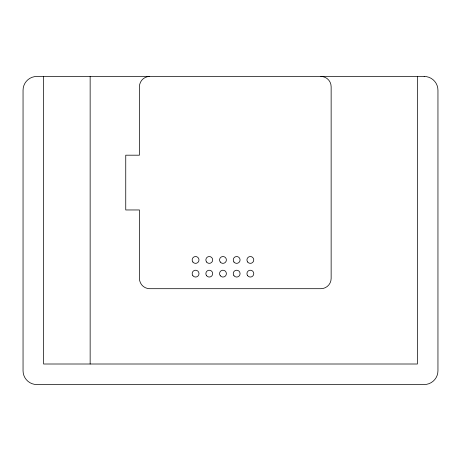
<?xml version="1.0" encoding="UTF-8"?>
<svg xmlns="http://www.w3.org/2000/svg" width="461" height="461" viewBox="0 0 461 461"><rect width="100%" height="100%" fill="white"/><g stroke="black" fill="none" stroke-linecap="round" stroke-linejoin="round"><path stroke-width="0.69" d="M417.412 76.451L417.412 364.006L43.588 364.006L43.588 76.451M90.149 76.451L90.149 364.006M149.71 76.451A10.269 10.269 0 0 0 139.441 86.726L139.441 155.19L125.749 155.19L125.749 209.962L139.441 209.962L139.441 278.427A10.269 10.269 0 0 0 149.71 288.695L320.873 288.695A10.269 10.269 0 0 0 331.142 278.427L331.142 86.726A10.269 10.269 0 0 0 320.873 76.451M424.172 76.451L36.828 76.451A13.778 13.778 0 0 0 23.05 90.229L23.05 370.771A13.778 13.778 0 0 0 36.828 384.549L424.172 384.549A13.778 13.778 0 0 0 437.95 370.771L437.95 90.229A13.778 13.778 0 0 0 424.172 76.451M192.865 262.027A3.423 3.423 0 0 0 198.743 261.249A3.423 3.423 0 0 0 195.136 256.547A3.423 3.423 0 0 0 192.865 262.027M233.946 275.718A3.423 3.423 0 0 0 239.824 274.94A3.423 3.423 0 0 0 236.216 270.238A3.423 3.423 0 0 0 233.946 275.718M220.254 275.718A3.423 3.423 0 0 0 226.132 274.94A3.423 3.423 0 0 0 222.525 270.238A3.423 3.423 0 0 0 220.254 275.718M233.946 262.027A3.423 3.423 0 0 0 239.824 261.249A3.423 3.423 0 0 0 236.216 256.547A3.423 3.423 0 0 0 233.946 262.027M247.638 275.718A3.423 3.423 0 0 0 253.515 274.94A3.423 3.423 0 0 0 249.908 270.238A3.423 3.423 0 0 0 247.638 275.718M220.254 262.027A3.423 3.423 0 0 0 226.132 261.249A3.423 3.423 0 0 0 222.525 256.547A3.423 3.423 0 0 0 220.254 262.027M247.638 262.027A3.423 3.423 0 0 0 253.515 261.249A3.423 3.423 0 0 0 249.908 256.547A3.423 3.423 0 0 0 247.638 262.027M206.563 262.027A3.423 3.423 0 0 0 212.44 261.249A3.423 3.423 0 0 0 208.827 256.547A3.423 3.423 0 0 0 206.563 262.027M192.865 275.718A3.423 3.423 0 0 0 198.743 274.94A3.423 3.423 0 0 0 195.136 270.238A3.423 3.423 0 0 0 192.865 275.718M206.563 275.718A3.423 3.423 0 0 0 212.44 274.94A3.423 3.423 0 0 0 208.827 270.238A3.423 3.423 0 0 0 206.563 275.718"/></g></svg>
